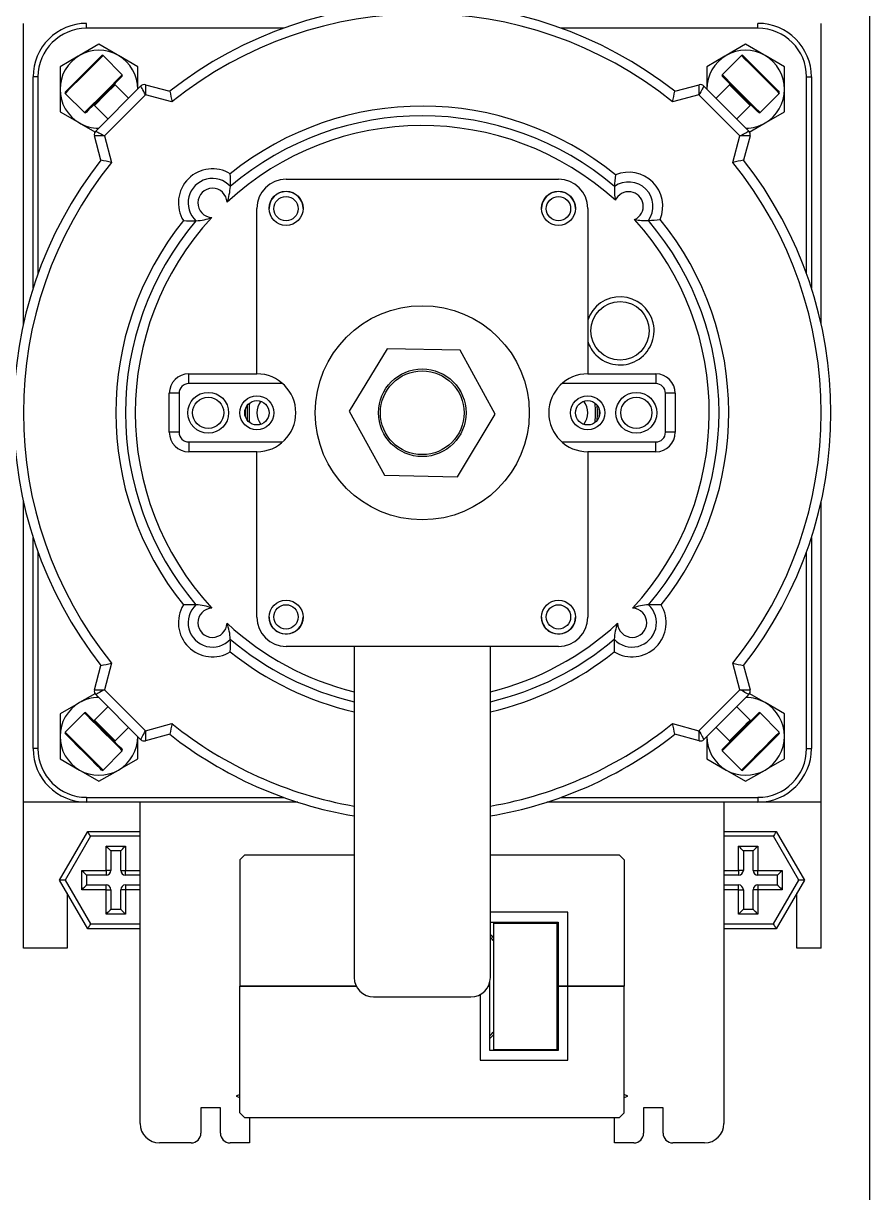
# Model space of a CAD drawing. Header units: millimetres. Extents: x 4754612 to 5801174, y 2368242 to 2777223.
# Drawn here: x 5040166.3 to 5040228.4, y 2592960.3 to 2593046 of the extents above; entities that cross this region are included whole.
import ezdxf

# ---------------------------------------------------------------- set-up
doc = ezdxf.new("R2010")
doc.units = ezdxf.units.MM
doc.header["$LTSCALE"] = 1000
doc.layers.add('(주)하나기공-LEADER', color=7, linetype='Continuous')

msp = doc.modelspace()

# ---------------------------------------------------------------- linework, layer by layer
at = {"layer": '(주)하나기공-LEADER', "color": 8, "linetype": 'ByBlock', "lineweight": -2}
for p, q in [((5040166.315, 2593023.986), (5040166.315, 2593046.05)), ((5040170.958, 2593045.693), (5040170.958, 2593046.05)), ((5040220.243, 2593045.693), (5040220.243, 2593046.05)), ((5040224.886, 2593023.986), (5040224.886, 2593046.05)), ((5040185.405, 2593045.693), (5040170.958, 2593045.693)), ((5040220.243, 2593045.693), (5040205.796, 2593045.693)), ((5040171.862, 2593044.516), (5040170.433, 2593043.691)), ((5040219.339, 2593044.516), (5040217.91, 2593043.691)), ((5040170.841, 2593042.469), (5040172.064, 2593043.692)), ((5040173.579, 2593042.278), (5040172.165, 2593043.692)), ((5040174.719, 2593042.867), (5040173.29, 2593043.691)), ((5040219.036, 2593043.692), (5040217.622, 2593042.278)), ((5040222.196, 2593042.867), (5040220.768, 2593043.691)), ((5040169.005, 2593042.867), (5040169.005, 2593041.217)), ((5040174.719, 2593041.217), (5040174.719, 2593042.867)), ((5040216.482, 2593042.867), (5040216.482, 2593041.217)), ((5040222.196, 2593041.217), (5040222.196, 2593042.867)), ((5040167.386, 2593042.121), (5040167.029, 2593042.121)), ((5040167.029, 2593026.626), (5040167.029, 2593042.121)), ((5040167.386, 2593042.121), (5040167.386, 2593027.674)), ((5040172.31, 2593041.009), (5040173.579, 2593042.278)), ((5040173.579, 2593042.177), (5040172.356, 2593040.954)), ((5040223.815, 2593042.121), (5040224.172, 2593042.121)), ((5040223.815, 2593027.674), (5040223.815, 2593042.121)), ((5040224.172, 2593042.121), (5040224.172, 2593026.626)), ((5040169.005, 2593041.217), (5040169.005, 2593039.568)), ((5040169.387, 2593040.914), (5040170.801, 2593039.5)), ((5040170.801, 2593039.5), (5040172.31, 2593041.009)), ((5040172.356, 2593040.853), (5040171.534, 2593040.03)), ((5040171.625, 2593038.153), (5040174.926, 2593041.454)), ((5040175.285, 2593040.803), (5040172.276, 2593037.794)), ((5040173.049, 2593041.545), (5040172.356, 2593040.853)), ((5040174.033, 2593040.561), (5040173.049, 2593041.545)), ((5040175.271, 2593041.547), (5040177.063, 2593041.066)), ((5040177.226, 2593040.283), (5040175.285, 2593040.803)), ((5040215.916, 2593040.803), (5040213.974, 2593040.283)), ((5040214.137, 2593041.066), (5040215.93, 2593041.547)), ((5040218.925, 2593037.794), (5040215.916, 2593040.803)), ((5040216.275, 2593041.454), (5040219.576, 2593038.153)), ((5040218.152, 2593041.545), (5040217.168, 2593040.561)), ((5040220.4, 2593039.5), (5040221.814, 2593040.914)), ((5040221.739, 2593041.09), (5040221.814, 2593041.015)), ((5040222.196, 2593039.568), (5040222.196, 2593041.217)), ((5040171.534, 2593040.03), (5040172.518, 2593039.046)), ((5040218.683, 2593039.046), (5040219.667, 2593040.03)), ((5040169.005, 2593039.568), (5040170.433, 2593038.743)), ((5040220.322, 2593039.578), (5040220.4, 2593039.5)), ((5040219.598, 2593038.068), (5040220.768, 2593038.743)), ((5040172.013, 2593036.015), (5040171.532, 2593037.808)), ((5040172.276, 2593037.794), (5040172.796, 2593035.853)), ((5040218.405, 2593035.853), (5040218.925, 2593037.794)), ((5040219.668, 2593037.808), (5040219.188, 2593036.015)), ((5040185.6, 2593034.621), (5040205.6, 2593034.621)), ((5040183.458, 2593020.336), (5040183.458, 2593032.479)), ((5040207.743, 2593032.479), (5040207.743, 2593020.336)), ((5040193.014, 2593022.175), (5040190.24, 2593017.587)), ((5040198.374, 2593022.066), (5040193.014, 2593022.175)), ((5040200.96, 2593017.37), (5040198.374, 2593022.066)), ((5040178.458, 2593019.621), (5040178.458, 2593020.336)), ((5040178.458, 2593020.336), (5040183.458, 2593020.336)), ((5040207.743, 2593020.336), (5040212.743, 2593020.336)), ((5040212.743, 2593020.336), (5040212.743, 2593019.621)), ((5040185.347, 2593019.621), (5040178.458, 2593019.621)), ((5040212.743, 2593019.621), (5040205.853, 2593019.621)), ((5040177.029, 2593016.05), (5040177.029, 2593018.907)), ((5040177.743, 2593018.907), (5040177.029, 2593018.907)), ((5040177.743, 2593018.907), (5040177.743, 2593016.05)), ((5040213.458, 2593016.05), (5040213.458, 2593018.907)), ((5040214.172, 2593018.907), (5040213.458, 2593018.907)), ((5040214.172, 2593018.907), (5040214.172, 2593016.05)), ((5040190.24, 2593017.587), (5040192.827, 2593012.891)), ((5040198.187, 2593012.783), (5040200.96, 2593017.37)), ((5040177.743, 2593016.05), (5040177.029, 2593016.05)), ((5040214.172, 2593016.05), (5040213.458, 2593016.05)), ((5040178.458, 2593015.336), (5040178.458, 2593014.621)), ((5040178.458, 2593015.336), (5040185.347, 2593015.336)), ((5040205.853, 2593015.336), (5040212.743, 2593015.336)), ((5040212.743, 2593014.621), (5040212.743, 2593015.336)), ((5040183.458, 2593014.621), (5040178.458, 2593014.621)), ((5040183.458, 2593002.479), (5040183.458, 2593014.621)), ((5040212.743, 2593014.621), (5040207.743, 2593014.621)), ((5040207.743, 2593014.621), (5040207.743, 2593002.479)), ((5040192.827, 2593012.891), (5040198.187, 2593012.783)), ((5040166.315, 2592988.907), (5040166.315, 2593010.971)), ((5040224.886, 2592988.907), (5040224.886, 2593010.971)), ((5040167.029, 2592992.836), (5040167.029, 2593008.331)), ((5040224.172, 2593008.331), (5040224.172, 2592992.836)), ((5040167.386, 2593007.283), (5040167.386, 2592992.836)), ((5040223.815, 2592992.836), (5040223.815, 2593007.283)), ((5040205.6, 2593000.336), (5040185.6, 2593000.336)), ((5040190.6, 2593000.336), (5040190.6, 2592976.05)), ((5040200.6, 2592976.05), (5040200.6, 2593000.336)), ((5040171.532, 2592997.149), (5040172.013, 2592998.942)), ((5040172.796, 2592999.105), (5040172.276, 2592997.163)), ((5040218.925, 2592997.163), (5040218.405, 2592999.105)), ((5040219.188, 2592998.942), (5040219.668, 2592997.149)), ((5040172.276, 2592997.163), (5040175.285, 2592994.154)), ((5040215.916, 2592994.154), (5040218.925, 2592997.163)), ((5040171.603, 2592996.889), (5040170.433, 2592996.214)), ((5040174.926, 2592993.503), (5040171.625, 2592996.804)), ((5040219.576, 2592996.804), (5040216.275, 2592993.503)), ((5040222.196, 2592995.39), (5040220.768, 2592996.214)), ((5040169.005, 2592995.39), (5040169.005, 2592993.74)), ((5040170.801, 2592995.457), (5040169.387, 2592994.043)), ((5040172.518, 2592995.911), (5040171.534, 2592994.927)), ((5040219.667, 2592994.927), (5040218.683, 2592995.911)), ((5040221.814, 2592994.043), (5040220.4, 2592995.457)), ((5040222.196, 2592993.74), (5040222.196, 2592995.39)), ((5040173.049, 2592993.412), (5040174.033, 2592994.396)), ((5040175.285, 2592994.154), (5040177.226, 2592994.674)), ((5040213.974, 2592994.674), (5040215.916, 2592994.154)), ((5040217.168, 2592994.396), (5040218.152, 2592993.412)), ((5040169.005, 2592993.74), (5040169.005, 2592992.09)), ((5040174.719, 2592992.09), (5040174.719, 2592993.74)), ((5040177.063, 2592993.891), (5040175.271, 2592993.41)), ((5040215.93, 2592993.41), (5040214.137, 2592993.891)), ((5040216.482, 2592993.74), (5040216.482, 2592992.09)), ((5040222.196, 2592992.09), (5040222.196, 2592993.74)), ((5040167.386, 2592992.836), (5040167.029, 2592992.836)), ((5040223.815, 2592992.836), (5040224.172, 2592992.836)), ((5040169.005, 2592992.09), (5040170.433, 2592991.266)), ((5040172.165, 2592991.265), (5040173.579, 2592992.679)), ((5040216.482, 2592992.09), (5040217.91, 2592991.266)), ((5040217.622, 2592992.679), (5040219.036, 2592991.265)), ((5040171.862, 2592990.441), (5040173.29, 2592991.266)), ((5040219.339, 2592990.441), (5040220.768, 2592991.266)), ((5040170.958, 2592989.264), (5040170.958, 2592988.907)), ((5040170.958, 2592989.264), (5040185.405, 2592989.264)), ((5040205.796, 2592989.264), (5040220.243, 2592989.264)), ((5040220.243, 2592989.264), (5040220.243, 2592988.907)), ((5040170.958, 2592988.907), (5040166.315, 2592988.907)), ((5040166.315, 2592978.193), (5040166.315, 2592988.907)), ((5040186.453, 2592988.907), (5040170.958, 2592988.907)), ((5040174.886, 2592965.336), (5040174.886, 2592988.907)), ((5040220.243, 2592988.907), (5040204.748, 2592988.907)), ((5040217.743, 2592988.907), (5040217.743, 2592965.336)), ((5040224.886, 2592988.907), (5040220.243, 2592988.907)), ((5040224.886, 2592978.193), (5040224.886, 2592988.907)), ((5040168.977, 2592983.193), (5040171.038, 2592986.764)), ((5040171.038, 2592986.764), (5040174.886, 2592986.764)), ((5040217.743, 2592986.764), (5040221.591, 2592986.764)), ((5040221.591, 2592986.764), (5040223.653, 2592983.193)), ((5040171.245, 2592986.407), (5040169.389, 2592983.193)), ((5040174.886, 2592986.407), (5040171.245, 2592986.407)), ((5040221.385, 2592986.407), (5040217.743, 2592986.407)), ((5040223.241, 2592983.193), (5040221.385, 2592986.407)), ((5040172.386, 2592983.907), (5040172.386, 2592985.693)), ((5040172.386, 2592985.693), (5040173.815, 2592985.693)), ((5040172.743, 2592985.336), (5040172.743, 2592983.907)), ((5040173.458, 2592985.336), (5040172.743, 2592985.336)), ((5040173.458, 2592983.907), (5040173.458, 2592985.336)), ((5040173.815, 2592985.693), (5040173.815, 2592983.907)), ((5040182.565, 2592985.043), (5040182.208, 2592984.686)), ((5040182.565, 2592985.043), (5040190.6, 2592985.043)), ((5040200.6, 2592985.043), (5040210.065, 2592985.043)), ((5040210.422, 2592984.686), (5040210.065, 2592985.043)), ((5040218.815, 2592985.693), (5040220.243, 2592985.693)), ((5040218.815, 2592983.907), (5040218.815, 2592985.693)), ((5040219.172, 2592985.336), (5040219.172, 2592983.907)), ((5040219.886, 2592985.336), (5040219.172, 2592985.336)), ((5040219.886, 2592983.907), (5040219.886, 2592985.336)), ((5040220.243, 2592985.693), (5040220.243, 2592983.907)), ((5040182.208, 2592984.686), (5040182.208, 2592975.4)), ((5040210.422, 2592984.686), (5040210.422, 2592975.4)), ((5040170.6, 2592982.479), (5040170.6, 2592983.907)), ((5040170.6, 2592983.907), (5040172.386, 2592983.907)), ((5040170.958, 2592983.55), (5040170.958, 2592982.836)), ((5040172.386, 2592983.55), (5040170.958, 2592983.55)), ((5040172.743, 2592983.907), (5040172.386, 2592983.907)), ((5040172.386, 2592983.907), (5040172.386, 2592983.55)), ((5040173.458, 2592983.907), (5040173.815, 2592983.907)), ((5040173.815, 2592983.55), (5040173.815, 2592983.907)), ((5040173.815, 2592983.907), (5040174.886, 2592983.907)), ((5040174.886, 2592983.55), (5040173.815, 2592983.55)), ((5040217.743, 2592983.907), (5040218.815, 2592983.907)), ((5040218.815, 2592983.55), (5040217.743, 2592983.55)), ((5040218.815, 2592983.907), (5040218.815, 2592983.55)), ((5040219.172, 2592983.907), (5040218.815, 2592983.907)), ((5040219.886, 2592983.907), (5040220.243, 2592983.907)), ((5040220.243, 2592983.907), (5040222.029, 2592983.907)), ((5040220.243, 2592983.55), (5040220.243, 2592983.907)), ((5040221.672, 2592983.55), (5040220.243, 2592983.55)), ((5040221.672, 2592982.836), (5040221.672, 2592983.55)), ((5040222.029, 2592983.907), (5040222.029, 2592982.479)), ((5040169.389, 2592983.193), (5040168.977, 2592983.193)), ((5040171.038, 2592979.621), (5040168.977, 2592983.193)), ((5040169.389, 2592983.193), (5040171.245, 2592979.979)), ((5040172.386, 2592982.479), (5040170.6, 2592982.479)), ((5040170.958, 2592982.836), (5040172.386, 2592982.836)), ((5040172.386, 2592982.479), (5040172.386, 2592982.836)), ((5040172.386, 2592980.693), (5040172.386, 2592982.479)), ((5040172.386, 2592982.479), (5040172.743, 2592982.479)), ((5040172.743, 2592982.479), (5040172.743, 2592981.05)), ((5040173.458, 2592981.05), (5040173.458, 2592982.479)), ((5040173.815, 2592982.479), (5040173.458, 2592982.479)), ((5040173.815, 2592982.836), (5040173.815, 2592982.479)), ((5040173.815, 2592982.836), (5040174.886, 2592982.836)), ((5040173.815, 2592982.479), (5040173.815, 2592980.693)), ((5040174.886, 2592982.479), (5040173.815, 2592982.479)), ((5040217.743, 2592982.836), (5040218.815, 2592982.836)), ((5040218.815, 2592982.479), (5040217.743, 2592982.479)), ((5040218.815, 2592982.479), (5040218.815, 2592982.836)), ((5040218.815, 2592980.693), (5040218.815, 2592982.479)), ((5040218.815, 2592982.479), (5040219.172, 2592982.479)), ((5040219.172, 2592982.479), (5040219.172, 2592981.05)), ((5040219.886, 2592981.05), (5040219.886, 2592982.479)), ((5040220.243, 2592982.479), (5040219.886, 2592982.479)), ((5040220.243, 2592982.836), (5040221.672, 2592982.836)), ((5040220.243, 2592982.836), (5040220.243, 2592982.479)), ((5040220.243, 2592982.479), (5040220.243, 2592980.693)), ((5040222.029, 2592982.479), (5040220.243, 2592982.479)), ((5040221.385, 2592979.979), (5040223.241, 2592983.193)), ((5040223.653, 2592983.193), (5040221.591, 2592979.621)), ((5040223.653, 2592983.193), (5040223.241, 2592983.193)), ((5040169.529, 2592982.236), (5040169.529, 2592978.193)), ((5040223.1, 2592978.193), (5040223.1, 2592982.236)), ((5040173.815, 2592980.693), (5040172.386, 2592980.693)), ((5040172.743, 2592981.05), (5040173.458, 2592981.05)), ((5040206.279, 2592980.829), (5040200.6, 2592980.829)), ((5040206.279, 2592975.4), (5040206.279, 2592980.829)), ((5040220.243, 2592980.693), (5040218.815, 2592980.693)), ((5040219.172, 2592981.05), (5040219.886, 2592981.05)), ((5040171.245, 2592979.979), (5040174.886, 2592979.979)), ((5040200.6, 2592980.114), (5040205.565, 2592980.114)), ((5040200.85, 2592980.043), (5040205.493, 2592980.043)), ((5040200.85, 2592970.757), (5040200.85, 2592980.043)), ((5040205.493, 2592980.043), (5040205.493, 2592980.114)), ((5040205.493, 2592970.757), (5040205.493, 2592980.043)), ((5040205.565, 2592980.114), (5040205.565, 2592975.4)), ((5040217.743, 2592979.979), (5040221.385, 2592979.979)), ((5040174.886, 2592979.621), (5040171.038, 2592979.621)), ((5040221.591, 2592979.621), (5040217.743, 2592979.621)), ((5040169.529, 2592978.193), (5040166.315, 2592978.193)), ((5040224.886, 2592978.193), (5040223.1, 2592978.193)), ((5040200.565, 2592975.4), (5040200.565, 2592975.733)), ((5040182.208, 2592975.4), (5040190.757, 2592975.4)), ((5040182.208, 2592966.114), (5040182.208, 2592975.4)), ((5040190.757, 2592975.4), (5040182.208, 2592975.4)), ((5040199.85, 2592974.793), (5040199.85, 2592969.971)), ((5040200.444, 2592975.4), (5040200.565, 2592975.4)), ((5040200.565, 2592975.4), (5040200.444, 2592975.4)), ((5040200.565, 2592970.686), (5040200.565, 2592975.4)), ((5040205.565, 2592975.4), (5040206.279, 2592975.4)), ((5040205.565, 2592975.4), (5040205.565, 2592970.686)), ((5040206.279, 2592975.4), (5040205.565, 2592975.4)), ((5040206.279, 2592975.4), (5040210.422, 2592975.4)), ((5040206.279, 2592969.971), (5040206.279, 2592975.4)), ((5040210.422, 2592975.4), (5040206.279, 2592975.4)), ((5040210.422, 2592966.114), (5040210.422, 2592975.4)), ((5040192.029, 2592974.621), (5040199.172, 2592974.621)), ((5040205.565, 2592970.686), (5040200.565, 2592970.686)), ((5040200.85, 2592970.757), (5040205.493, 2592970.757)), ((5040205.493, 2592970.686), (5040205.493, 2592970.757)), ((5040199.85, 2592969.971), (5040206.279, 2592969.971)), ((5040182.208, 2592967.461), (5040181.932, 2592967.347)), ((5040181.932, 2592967.347), (5040182.208, 2592967.233)), ((5040210.697, 2592967.347), (5040210.422, 2592967.461)), ((5040210.422, 2592967.233), (5040210.697, 2592967.347)), ((5040180.779, 2592966.471), (5040179.35, 2592966.471)), ((5040179.35, 2592966.471), (5040179.35, 2592964.621)), ((5040180.779, 2592964.621), (5040180.779, 2592966.471)), ((5040182.208, 2592966.114), (5040182.565, 2592965.757)), ((5040210.065, 2592965.757), (5040210.422, 2592966.114)), ((5040213.279, 2592966.471), (5040211.85, 2592966.471)), ((5040211.85, 2592966.471), (5040211.85, 2592964.621)), ((5040213.279, 2592964.621), (5040213.279, 2592966.471)), ((5040210.065, 2592965.757), (5040182.565, 2592965.757)), ((5040182.922, 2592965.757), (5040182.922, 2592963.907)), ((5040209.708, 2592963.907), (5040209.708, 2592965.757)), ((5040178.636, 2592963.907), (5040176.315, 2592963.907)), ((5040182.922, 2592963.907), (5040181.493, 2592963.907)), ((5040211.136, 2592963.907), (5040209.708, 2592963.907)), ((5040216.315, 2592963.907), (5040213.993, 2592963.907))]:
    msp.add_line(p, q, dxfattribs=at)
msp.add_lwpolyline([(5040228.443, 2592958.907), (5040035.586, 2592958.907), (5040035.586, 2593061.764), (5040035.586, 2593063.907), (5040228.443, 2593063.907), (5040228.443, 2593061.764)], close=True, dxfattribs=at)
for points in [[(5040173.29, 2593043.691), (5040173.189, 2593043.75), (5040171.862, 2593044.516)], [(5040220.768, 2593043.691), (5040220.666, 2593043.75), (5040219.339, 2593044.516)], [(5040170.433, 2593043.691), (5040170.332, 2593043.633), (5040169.005, 2593042.867)], [(5040172.165, 2593043.692), (5040172.165, 2593043.692), (5040172.068, 2593043.595), (5040171.797, 2593043.324), (5040171.387, 2593042.915), (5040170.896, 2593042.423)], [(5040217.91, 2593043.691), (5040217.809, 2593043.633), (5040216.482, 2593042.867)], [(5040221.814, 2593040.914), (5040221.736, 2593040.992), (5040221.481, 2593041.247), (5040221.084, 2593041.644), (5040220.598, 2593042.13), (5040220.088, 2593042.639), (5040219.624, 2593043.104), (5040219.268, 2593043.46), (5040219.069, 2593043.659), (5040219.036, 2593043.692)], [(5040219.137, 2593043.692), (5040219.168, 2593043.661), (5040219.361, 2593043.468), (5040219.704, 2593043.125), (5040220.151, 2593042.678), (5040220.642, 2593042.187), (5040221.111, 2593041.718), (5040221.493, 2593041.336), (5040221.739, 2593041.09)], [(5040169.387, 2593041.015), (5040169.408, 2593041.036), (5040169.583, 2593041.211), (5040169.912, 2593041.54), (5040170.351, 2593041.979), (5040170.841, 2593042.469)], [(5040170.896, 2593042.423), (5040170.388, 2593041.915), (5040169.932, 2593041.459), (5040169.591, 2593041.118), (5040169.409, 2593040.936), (5040169.387, 2593040.914)], [(5040217.622, 2593042.278), (5040217.654, 2593042.245), (5040217.854, 2593042.045), (5040218.21, 2593041.689), (5040218.674, 2593041.225), (5040219.184, 2593040.716), (5040219.67, 2593040.23), (5040220.067, 2593039.832), (5040220.322, 2593039.578)], [(5040220.299, 2593039.5), (5040220.223, 2593039.575), (5040219.978, 2593039.82), (5040219.595, 2593040.203), (5040219.127, 2593040.672), (5040218.636, 2593041.163), (5040218.189, 2593041.61), (5040217.846, 2593041.953), (5040217.653, 2593042.145), (5040217.622, 2593042.177)], [(5040172.356, 2593040.954), (5040171.867, 2593040.464), (5040171.428, 2593040.025), (5040171.098, 2593039.696), (5040170.924, 2593039.521), (5040170.902, 2593039.5)], [(5040175.285, 2593040.803), (5040175.215, 2593040.93), (5040175.148, 2593041.052), (5040175.086, 2593041.165), (5040175.031, 2593041.263), (5040174.987, 2593041.344), (5040174.953, 2593041.405), (5040174.933, 2593041.442), (5040174.926, 2593041.454)], [(5040175.271, 2593041.547), (5040175.271, 2593041.532), (5040175.272, 2593041.49), (5040175.273, 2593041.421), (5040175.275, 2593041.329), (5040175.277, 2593041.216), (5040175.28, 2593041.088), (5040175.282, 2593040.948), (5040175.285, 2593040.803)], [(5040215.916, 2593040.803), (5040215.918, 2593040.948), (5040215.921, 2593041.088), (5040215.924, 2593041.216), (5040215.926, 2593041.329), (5040215.928, 2593041.421), (5040215.929, 2593041.49), (5040215.93, 2593041.532), (5040215.93, 2593041.547)], [(5040216.275, 2593041.454), (5040216.269, 2593041.444), (5040216.253, 2593041.415), (5040216.227, 2593041.367), (5040216.191, 2593041.302), (5040216.147, 2593041.222), (5040216.095, 2593041.129), (5040216.039, 2593041.026), (5040215.978, 2593040.916), (5040215.916, 2593040.803)], [(5040219.667, 2593040.03), (5040219.625, 2593040.073), (5040219.474, 2593040.223), (5040219.238, 2593040.459), (5040218.952, 2593040.746), (5040218.659, 2593041.038), (5040218.405, 2593041.293), (5040218.227, 2593041.471), (5040218.153, 2593041.544), (5040218.152, 2593041.545)], [(5040220.768, 2593038.743), (5040220.869, 2593038.801), (5040222.196, 2593039.568)], [(5040170.433, 2593038.743), (5040170.535, 2593038.684), (5040171.603, 2593038.068)], [(5040171.625, 2593038.153), (5040171.635, 2593038.148), (5040171.664, 2593038.131), (5040171.712, 2593038.105), (5040171.777, 2593038.069), (5040171.857, 2593038.025), (5040171.95, 2593037.973), (5040172.053, 2593037.917), (5040172.163, 2593037.856), (5040172.276, 2593037.794)], [(5040218.925, 2593037.794), (5040219.038, 2593037.856), (5040219.148, 2593037.917), (5040219.251, 2593037.973), (5040219.344, 2593038.025), (5040219.424, 2593038.069), (5040219.489, 2593038.105), (5040219.537, 2593038.131), (5040219.566, 2593038.148), (5040219.576, 2593038.153)], [(5040172.276, 2593037.794), (5040172.131, 2593037.797), (5040171.991, 2593037.799), (5040171.863, 2593037.802), (5040171.75, 2593037.804), (5040171.658, 2593037.806), (5040171.589, 2593037.807), (5040171.547, 2593037.808), (5040171.532, 2593037.808)], [(5040219.668, 2593037.808), (5040219.657, 2593037.808), (5040219.624, 2593037.807), (5040219.569, 2593037.806), (5040219.495, 2593037.805), (5040219.403, 2593037.803), (5040219.297, 2593037.801), (5040219.179, 2593037.799), (5040219.054, 2593037.796), (5040218.925, 2593037.794)], [(5040171.532, 2592997.149), (5040171.547, 2592997.149), (5040171.589, 2592997.15), (5040171.658, 2592997.151), (5040171.75, 2592997.153), (5040171.863, 2592997.155), (5040171.991, 2592997.158), (5040172.131, 2592997.161), (5040172.276, 2592997.163)], [(5040172.276, 2592997.163), (5040172.149, 2592997.093), (5040172.027, 2592997.026), (5040171.914, 2592996.964), (5040171.815, 2592996.909), (5040171.735, 2592996.865), (5040171.674, 2592996.831), (5040171.637, 2592996.811), (5040171.625, 2592996.804)], [(5040218.925, 2592997.163), (5040219.07, 2592997.161), (5040219.21, 2592997.158), (5040219.338, 2592997.155), (5040219.451, 2592997.153), (5040219.543, 2592997.151), (5040219.612, 2592997.15), (5040219.654, 2592997.149), (5040219.668, 2592997.149)], [(5040219.576, 2592996.804), (5040219.564, 2592996.811), (5040219.526, 2592996.831), (5040219.466, 2592996.865), (5040219.385, 2592996.909), (5040219.287, 2592996.964), (5040219.174, 2592997.026), (5040219.052, 2592997.093), (5040218.925, 2592997.163)], [(5040170.433, 2592996.214), (5040170.332, 2592996.156), (5040169.005, 2592995.39)], [(5040220.768, 2592996.214), (5040220.666, 2592996.273), (5040219.598, 2592996.889)], [(5040173.579, 2592992.679), (5040173.578, 2592992.681), (5040173.46, 2592992.798), (5040173.171, 2592993.087), (5040172.75, 2592993.509), (5040172.253, 2592994.006), (5040171.747, 2592994.511), (5040171.302, 2592994.957), (5040170.976, 2592995.283), (5040170.814, 2592995.444), (5040170.801, 2592995.457)], [(5040170.902, 2592995.457), (5040170.915, 2592995.445), (5040171.071, 2592995.289), (5040171.384, 2592994.975), (5040171.814, 2592994.546), (5040172.301, 2592994.059), (5040172.78, 2592993.58), (5040173.186, 2592993.173), (5040173.464, 2592992.895), (5040173.578, 2592992.782), (5040173.579, 2592992.78)], [(5040217.622, 2592992.78), (5040217.686, 2592992.845), (5040217.92, 2592993.079), (5040218.295, 2592993.453), (5040218.759, 2592993.918), (5040219.251, 2592994.409), (5040219.703, 2592994.862), (5040220.055, 2592995.214), (5040220.259, 2592995.418), (5040220.299, 2592995.457)], [(5040220.4, 2592995.457), (5040220.359, 2592995.416), (5040220.147, 2592995.204), (5040219.782, 2592994.839), (5040219.312, 2592994.37), (5040218.802, 2592993.859), (5040218.32, 2592993.377), (5040217.931, 2592992.989), (5040217.688, 2592992.746), (5040217.622, 2592992.679)], [(5040171.534, 2592994.927), (5040171.562, 2592994.898), (5040171.697, 2592994.764), (5040171.922, 2592994.539), (5040172.203, 2592994.257), (5040172.498, 2592993.963), (5040172.761, 2592993.7), (5040172.953, 2592993.508), (5040173.044, 2592993.417), (5040173.049, 2592993.412)], [(5040218.152, 2592993.412), (5040218.153, 2592993.412), (5040218.22, 2592993.48), (5040218.392, 2592993.652), (5040218.644, 2592993.903), (5040218.935, 2592994.195), (5040219.223, 2592994.483), (5040219.463, 2592994.723), (5040219.619, 2592994.879), (5040219.667, 2592994.927)], [(5040169.387, 2592994.043), (5040169.4, 2592994.03), (5040169.562, 2592993.868), (5040169.887, 2592993.543), (5040170.333, 2592993.097), (5040170.838, 2592992.592), (5040171.335, 2592992.095), (5040171.757, 2592991.673), (5040172.046, 2592991.384), (5040172.163, 2592991.267), (5040172.165, 2592991.265)], [(5040172.064, 2592991.265), (5040172.062, 2592991.267), (5040171.949, 2592991.38), (5040171.671, 2592991.658), (5040171.265, 2592992.064), (5040170.786, 2592992.543), (5040170.299, 2592993.03), (5040169.869, 2592993.46), (5040169.555, 2592993.774), (5040169.4, 2592993.929), (5040169.387, 2592993.942)], [(5040174.926, 2592993.503), (5040174.933, 2592993.515), (5040174.953, 2592993.552), (5040174.987, 2592993.613), (5040175.031, 2592993.694), (5040175.086, 2592993.792), (5040175.148, 2592993.905), (5040175.215, 2592994.027), (5040175.285, 2592994.154)], [(5040175.285, 2592994.154), (5040175.282, 2592994.009), (5040175.28, 2592993.869), (5040175.277, 2592993.741), (5040175.275, 2592993.628), (5040175.273, 2592993.536), (5040175.272, 2592993.467), (5040175.271, 2592993.425), (5040175.271, 2592993.41)], [(5040215.93, 2592993.41), (5040215.93, 2592993.422), (5040215.929, 2592993.455), (5040215.928, 2592993.51), (5040215.927, 2592993.584), (5040215.925, 2592993.676), (5040215.923, 2592993.782), (5040215.921, 2592993.9), (5040215.918, 2592994.025), (5040215.916, 2592994.154)], [(5040215.916, 2592994.154), (5040215.978, 2592994.041), (5040216.039, 2592993.931), (5040216.095, 2592993.828), (5040216.147, 2592993.735), (5040216.191, 2592993.655), (5040216.227, 2592993.59), (5040216.253, 2592993.542), (5040216.269, 2592993.513), (5040216.275, 2592993.503)], [(5040219.036, 2592991.265), (5040219.103, 2592991.332), (5040219.346, 2592991.575), (5040219.734, 2592991.963), (5040220.216, 2592992.445), (5040220.726, 2592992.955), (5040221.196, 2592993.425), (5040221.561, 2592993.79), (5040221.773, 2592994.002), (5040221.814, 2592994.043)], [(5040221.814, 2592993.942), (5040221.774, 2592993.903), (5040221.57, 2592993.698), (5040221.218, 2592993.346), (5040220.766, 2592992.894), (5040220.274, 2592992.402), (5040219.81, 2592991.938), (5040219.435, 2592991.563), (5040219.201, 2592991.329), (5040219.137, 2592991.265)], [(5040173.29, 2592991.266), (5040173.392, 2592991.324), (5040174.719, 2592992.09)], [(5040220.768, 2592991.266), (5040220.869, 2592991.324), (5040222.196, 2592992.09)], [(5040170.433, 2592991.266), (5040170.535, 2592991.207), (5040171.862, 2592990.441)], [(5040217.91, 2592991.266), (5040218.012, 2592991.207), (5040219.339, 2592990.441)], [(5040171.245, 2592986.407), (5040171.204, 2592986.477), (5040171.166, 2592986.544), (5040171.13, 2592986.606), (5040171.099, 2592986.66), (5040171.073, 2592986.704), (5040171.054, 2592986.737), (5040171.042, 2592986.757), (5040171.038, 2592986.764)], [(5040221.591, 2592986.764), (5040221.588, 2592986.759), (5040221.579, 2592986.743), (5040221.563, 2592986.716), (5040221.543, 2592986.681), (5040221.517, 2592986.637), (5040221.488, 2592986.586), (5040221.455, 2592986.529), (5040221.421, 2592986.469), (5040221.385, 2592986.407)], [(5040172.743, 2592985.336), (5040172.736, 2592985.343), (5040172.716, 2592985.363), (5040172.683, 2592985.396), (5040172.639, 2592985.44), (5040172.585, 2592985.494), (5040172.523, 2592985.556), (5040172.456, 2592985.623), (5040172.386, 2592985.693)], [(5040173.458, 2592985.336), (5040173.464, 2592985.343), (5040173.485, 2592985.363), (5040173.518, 2592985.396), (5040173.562, 2592985.44), (5040173.616, 2592985.494), (5040173.678, 2592985.556), (5040173.745, 2592985.623), (5040173.815, 2592985.693)], [(5040219.172, 2592985.336), (5040219.165, 2592985.343), (5040219.145, 2592985.363), (5040219.112, 2592985.396), (5040219.067, 2592985.44), (5040219.013, 2592985.494), (5040218.951, 2592985.556), (5040218.884, 2592985.623), (5040218.815, 2592985.693)], [(5040219.886, 2592985.336), (5040219.893, 2592985.343), (5040219.913, 2592985.363), (5040219.946, 2592985.396), (5040219.991, 2592985.44), (5040220.045, 2592985.494), (5040220.107, 2592985.556), (5040220.174, 2592985.623), (5040220.243, 2592985.693)], [(5040170.6, 2592983.907), (5040170.67, 2592983.837), (5040170.737, 2592983.77), (5040170.799, 2592983.709), (5040170.853, 2592983.655), (5040170.897, 2592983.61), (5040170.93, 2592983.577), (5040170.951, 2592983.557), (5040170.958, 2592983.55)], [(5040221.672, 2592983.55), (5040221.679, 2592983.557), (5040221.699, 2592983.577), (5040221.732, 2592983.61), (5040221.776, 2592983.655), (5040221.831, 2592983.709), (5040221.892, 2592983.77), (5040221.959, 2592983.837), (5040222.029, 2592983.907)], [(5040170.6, 2592982.479), (5040170.67, 2592982.548), (5040170.737, 2592982.615), (5040170.799, 2592982.677), (5040170.853, 2592982.731), (5040170.897, 2592982.775), (5040170.93, 2592982.808), (5040170.951, 2592982.829), (5040170.958, 2592982.836)], [(5040221.672, 2592982.836), (5040221.679, 2592982.829), (5040221.699, 2592982.808), (5040221.732, 2592982.775), (5040221.776, 2592982.731), (5040221.831, 2592982.677), (5040221.892, 2592982.615), (5040221.959, 2592982.548), (5040222.029, 2592982.479)], [(5040172.386, 2592980.693), (5040172.456, 2592980.762), (5040172.523, 2592980.829), (5040172.585, 2592980.891), (5040172.639, 2592980.945), (5040172.683, 2592980.99), (5040172.716, 2592981.023), (5040172.736, 2592981.043), (5040172.743, 2592981.05)], [(5040173.815, 2592980.693), (5040173.745, 2592980.762), (5040173.678, 2592980.829), (5040173.616, 2592980.891), (5040173.562, 2592980.945), (5040173.518, 2592980.99), (5040173.485, 2592981.023), (5040173.464, 2592981.043), (5040173.458, 2592981.05)], [(5040218.815, 2592980.693), (5040218.884, 2592980.762), (5040218.951, 2592980.829), (5040219.013, 2592980.891), (5040219.067, 2592980.945), (5040219.112, 2592980.99), (5040219.145, 2592981.023), (5040219.165, 2592981.043), (5040219.172, 2592981.05)], [(5040220.243, 2592980.693), (5040220.174, 2592980.762), (5040220.107, 2592980.829), (5040220.045, 2592980.891), (5040219.991, 2592980.945), (5040219.946, 2592980.99), (5040219.913, 2592981.023), (5040219.893, 2592981.043), (5040219.886, 2592981.05)], [(5040171.245, 2592979.979), (5040171.204, 2592979.909), (5040171.166, 2592979.842), (5040171.13, 2592979.78), (5040171.099, 2592979.726), (5040171.073, 2592979.682), (5040171.054, 2592979.649), (5040171.042, 2592979.628), (5040171.038, 2592979.621)], [(5040221.591, 2592979.621), (5040221.587, 2592979.628), (5040221.575, 2592979.649), (5040221.556, 2592979.682), (5040221.531, 2592979.726), (5040221.499, 2592979.78), (5040221.464, 2592979.842), (5040221.425, 2592979.909), (5040221.385, 2592979.979)]]:
    msp.add_lwpolyline(points, dxfattribs=at)
for centre, radius in [((5040185.6, 2593032.479), 1.25), ((5040185.6, 2593032.453), 0.893), ((5040205.6, 2593032.479), 1.25), ((5040205.6, 2593032.453), 0.893), ((5040195.6, 2593017.479), 7.857), ((5040210.119, 2593023.492), 2.143), ((5040195.6, 2593017.479), 3.214), ((5040195.6, 2593017.479), 3.071), ((5040179.886, 2593017.479), 1.5), ((5040179.886, 2593017.479), 1.143), ((5040183.458, 2593017.479), 1.25), ((5040207.743, 2593017.479), 1.25), ((5040211.315, 2593017.479), 1.5), ((5040211.315, 2593017.479), 1.143), ((5040183.458, 2593017.479), 0.893), ((5040207.743, 2593017.479), 0.893), ((5040185.6, 2593002.479), 1.25), ((5040185.6, 2593002.504), 0.893), ((5040205.6, 2593002.479), 1.25), ((5040205.6, 2593002.504), 0.893)]:
    msp.add_circle(centre, radius, dxfattribs=at)
for centre, radius, start, end in [((5040195.6, 2593017.479), 30, 51.83714, 128.16286), ((5040195.6, 2593017.479), 29.286, 51.14106, 128.85894), ((5040170.958, 2593042.121), 3.929, 90, 180), ((5040220.243, 2593042.121), 3.929, 0, 90), ((5040170.958, 2593042.121), 3.571, 90, 180), ((5040220.243, 2593042.121), 3.571, 0, 90), ((5040171.862, 2593041.217), 2.857, 120, 180), ((5040171.862, 2593041.217), 2.857, 60, 120), ((5040172.114, 2593043.641), 0.0714, 45, 135), ((5040171.862, 2593041.217), 2.857, 0, 60), ((5040219.339, 2593041.217), 2.857, 120, 180), ((5040219.339, 2593041.217), 2.857, 60, 120), ((5040219.086, 2593043.641), 0.0714, 45, 135), ((5040219.339, 2593041.217), 2.857, 0, 60), ((5040173.099, 2593041.596), 0.0714, 135, 225), ((5040173.529, 2593042.227), 0.0714, 315, 45), ((5040217.672, 2593042.227), 0.0714, 135, 225), ((5040218.102, 2593041.596), 0.0714, 315, 45), ((5040171.862, 2593041.217), 2.857, 180, 240), ((5040169.437, 2593040.965), 0.0714, 135, 225), ((5040175.179, 2593041.202), 0.357, 75, 135), ((5040296.508, 2593065.512), 121.92, 191.56663, 191.94255), ((5040082.662, 2593068.015), 134.209, 348.07503, 348.41653), ((5040216.022, 2593041.202), 0.357, 45, 105), ((5040219.339, 2593041.217), 2.857, 300, 0), ((5040221.763, 2593040.965), 0.0714, 315, 45), ((5040171.483, 2593039.98), 0.0714, 45, 135), ((5040195.6, 2593017.479), 22.5, 50.89656, 128.79694), ((5040219.718, 2593039.98), 0.0714, 45, 135), ((5040170.852, 2593039.55), 0.0714, 225, 315), ((5040195.6, 2593017.479), 21.786, 49.64095, 130.30231), ((5040220.349, 2593039.55), 0.0714, 225, 315), ((5040171.862, 2593041.217), 2.857, 240, 269.40056), ((5040171.877, 2593037.9), 0.357, 135, 195), ((5040195.6, 2593017.479), 21.071, 47.724, 132.86429), ((5040219.339, 2593041.217), 2.857, 270.59944, 300), ((5040219.324, 2593037.9), 0.357, 345, 45), ((5040195.6, 2593017.479), 30, 141.83714, 218.16286), ((5040195.6, 2593017.479), 29.286, 141.14106, 218.85894), ((5040144.783, 2592903.192), 135.586, 78.07658, 78.41461), ((5040246.409, 2592903.232), 135.545, 101.58534, 101.92347), ((5040195.6, 2593017.479), 29.286, 321.14106, 38.85894), ((5040195.6, 2593017.479), 30, 321.83714, 38.16286), ((5040180.196, 2593032.883), 2.5, 58.475, 211.525), ((5040174.11, 2593034.504), 7.411, 356.82238, 3.94888), ((5040218.047, 2593033.704), 8.347, 171.49561, 177.42506), ((5040210.753, 2593032.631), 2.5, 337.39269, 112.60731), ((5040180.196, 2593032.883), 1.786, 42.65115, 227.34885), ((5040180.196, 2593032.883), 1.071, 2.13073, 267.86927), ((5040177.759, 2593034.261), 3.754, 339.1237, 357.43991), ((5040185.6, 2593032.479), 2.143, 90, 180), ((5040205.6, 2593032.479), 2.143, 0, 90), ((5040213.982, 2593033.855), 4.279, 177.00066, 190.58193), ((5040210.753, 2593032.631), 1.786, 324.2069, 125.7931), ((5040185.6, 2593032.453), 1.25, 0.59085, 179.40931), ((5040205.6, 2593032.453), 1.25, 0.58904, 179.41096), ((5040210.753, 2593032.631), 1.071, 294.1725, 155.8275), ((5040195.6, 2593017.479), 22.5, 141.20306, 218.79694), ((5040195.6, 2593017.479), 21.786, 139.69769, 220.30231), ((5040195.6, 2593017.479), 21.071, 137.13571, 222.86429), ((5040178.575, 2593038.97), 7.411, 266.05122, 273.17719), ((5040178.817, 2593035.327), 3.76, 272.57616, 290.86023), ((5040195.6, 2593017.479), 21.071, 317.13571, 42.276), ((5040211.977, 2593035.862), 4.281, 259.42184, 272.99589), ((5040211.83, 2593039.889), 8.31, 272.56193, 278.51779), ((5040195.6, 2593017.479), 21.786, 319.69769, 40.35905), ((5040195.6, 2593017.479), 22.5, 321.20306, 39.10344), ((5040210.119, 2593023.492), 2.5, 225, 161.82347), ((5040210.119, 2593023.492), 2.5, 198.17653, 225), ((5040178.458, 2593018.907), 1.429, 90, 180), ((5040183.458, 2593017.479), 2.857, 270, 90), ((5040207.743, 2593017.479), 2.857, 90, 270), ((5040212.743, 2593018.907), 1.429, 0, 90), ((5040178.458, 2593018.907), 0.714, 90, 180), ((5040212.743, 2593018.907), 0.714, 0, 90), ((5040195.6, 2593017.479), 13, 178.85991, 181.14009), ((5040195.6, 2593017.479), 12.857, 177.54328, 182.45672), ((5040195.6, 2593017.479), 12.714, 176.83607, 183.16393), ((5040184.886, 2593017.479), 1.429, 143.58009, 216.41991), ((5040206.315, 2593017.479), 1.429, 323.58009, 36.41991), ((5040195.6, 2593017.479), 12.714, 356.83607, 3.16393), ((5040195.6, 2593017.479), 12.857, 357.54328, 2.45672), ((5040195.6, 2593017.479), 13, 358.85991, 1.14009), ((5040178.458, 2593016.05), 1.429, 180, 270), ((5040178.458, 2593016.05), 0.714, 180, 270), ((5040212.743, 2593016.05), 1.429, 270, 0), ((5040212.743, 2593016.05), 0.714, 270, 0), ((5040180.196, 2593002.074), 2.5, 148.475, 301.525), ((5040178.575, 2592996.003), 7.395, 86.81502, 93.95663), ((5040180.196, 2593002.074), 1.786, 132.65115, 317.34885), ((5040178.817, 2592999.632), 3.759, 69.13651, 87.42714), ((5040180.196, 2593002.074), 1.071, 92.13073, 357.86927), ((5040211.005, 2593002.074), 1.786, 222.65115, 47.34885), ((5040211.005, 2593002.074), 2.5, 238.475, 31.525), ((5040211.005, 2593002.074), 1.071, 182.13073, 87.86927), ((5040212.383, 2592999.634), 3.757, 92.56717, 110.86917), ((5040212.626, 2592996.003), 7.395, 86.04336, 93.18499), ((5040185.6, 2593002.479), 2.143, 180, 270), ((5040185.6, 2593002.504), 1.25, 180.58744, 225), ((5040185.6, 2593002.504), 1.25, 225, 359.41272), ((5040205.6, 2593002.504), 1.25, 180.57675, 225), ((5040205.6, 2593002.504), 1.25, 225, 359.42411), ((5040205.6, 2593002.479), 2.143, 270, 0), ((5040177.759, 2593000.696), 3.753, 2.55895, 20.87743), ((5040195.6, 2593017.479), 21.071, 227.13571, 256.27346), ((5040195.6, 2593017.479), 21.071, 283.72654, 312.86429), ((5040213.447, 2593000.695), 3.759, 159.13571, 177.42791), ((5040174.111, 2593000.453), 7.409, 356.05035, 3.17839), ((5040195.6, 2593017.479), 21.786, 229.69769, 256.73188), ((5040195.6, 2593017.479), 21.786, 283.26812, 310.30231), ((5040217.035, 2593000.453), 7.355, 176.79558, 183.97635), ((5040195.6, 2593017.479), 22.5, 231.20306, 257.16041), ((5040195.6, 2593017.479), 22.5, 282.83959, 308.79694), ((5040145.69, 2593127.408), 131.136, 281.57968, 281.92918), ((5040245.503, 2593127.368), 131.095, 258.07077, 258.42038), ((5040171.877, 2592997.057), 0.357, 165, 225), ((5040219.324, 2592997.057), 0.357, 315, 15), ((5040171.862, 2592993.74), 2.857, 120, 180), ((5040171.862, 2592993.74), 2.857, 90.59944, 120), ((5040219.339, 2592993.74), 2.857, 60, 89.40056), ((5040219.339, 2592993.74), 2.857, 0, 60), ((5040170.852, 2592995.407), 0.0714, 45, 135), ((5040220.349, 2592995.407), 0.0714, 45, 135), ((5040171.483, 2592994.977), 0.0714, 225, 315), ((5040296.837, 2592969.377), 122.256, 168.05799, 168.43287), ((5040195.6, 2593017.479), 29.286, 231.14106, 260.16964), ((5040195.6, 2593017.479), 29.286, 279.83036, 308.85894), ((5040081.922, 2592966.788), 134.965, 11.5844, 11.92399), ((5040219.718, 2592994.977), 0.0714, 225, 315), ((5040171.862, 2592993.74), 2.857, 180, 240), ((5040169.437, 2592993.992), 0.0714, 135, 225), ((5040171.862, 2592993.74), 2.857, 300, 0), ((5040195.6, 2593017.479), 30, 231.83714, 260.40593), ((5040195.6, 2593017.479), 30, 279.59407, 308.16286), ((5040219.339, 2592993.74), 2.857, 180, 240), ((5040219.339, 2592993.74), 2.857, 300, 0), ((5040221.763, 2592993.992), 0.0714, 315, 45), ((5040170.958, 2592992.836), 3.929, 180, 270), ((5040170.958, 2592992.836), 3.571, 180, 270), ((5040173.099, 2592993.361), 0.0714, 135, 225), ((5040173.529, 2592992.73), 0.0714, 315, 45), ((5040175.179, 2592993.755), 0.357, 225, 285), ((5040216.022, 2592993.755), 0.357, 255, 315), ((5040217.672, 2592992.73), 0.0714, 135, 225), ((5040218.102, 2592993.361), 0.0714, 315, 45), ((5040220.243, 2592992.836), 3.571, 270, 0), ((5040220.243, 2592992.836), 3.929, 270, 0), ((5040171.862, 2592993.74), 2.857, 240, 300), ((5040172.114, 2592991.316), 0.0714, 225, 315), ((5040219.339, 2592993.74), 2.857, 240, 300), ((5040219.086, 2592991.316), 0.0714, 225, 315), ((5040172.386, 2592983.907), 0.357, 270, 0), ((5040173.815, 2592983.907), 0.357, 180, 270), ((5040218.815, 2592983.907), 0.357, 270, 0), ((5040220.243, 2592983.907), 0.357, 180, 270), ((5040172.386, 2592982.479), 0.357, 0, 90), ((5040173.815, 2592982.479), 0.357, 90, 180), ((5040218.815, 2592982.479), 0.357, 0, 90), ((5040220.243, 2592982.479), 0.357, 90, 180), ((5040196.922, 2592975.4), 5.286, 41.99157, 45.89736), ((5040196.922, 2592975.4), 5.143, 40.19176, 44.33403), ((5040192.029, 2592976.05), 1.429, 180, 270), ((5040199.172, 2592976.05), 1.429, 270, 0), ((5040196.922, 2592975.4), 5.143, 315.09947, 319.80824), ((5040196.922, 2592975.4), 5.286, 313.56596, 318.00843), ((5040176.315, 2592965.336), 1.429, 180, 270), ((5040216.315, 2592965.336), 1.429, 270, 0), ((5040178.636, 2592964.621), 0.714, 270, 0), ((5040181.493, 2592964.621), 0.714, 180, 270), ((5040211.136, 2592964.621), 0.714, 270, 0), ((5040213.993, 2592964.621), 0.714, 180, 270)]:
    msp.add_arc(centre, radius, start, end, dxfattribs=at)

doc.saveas('drawing.dxf')
